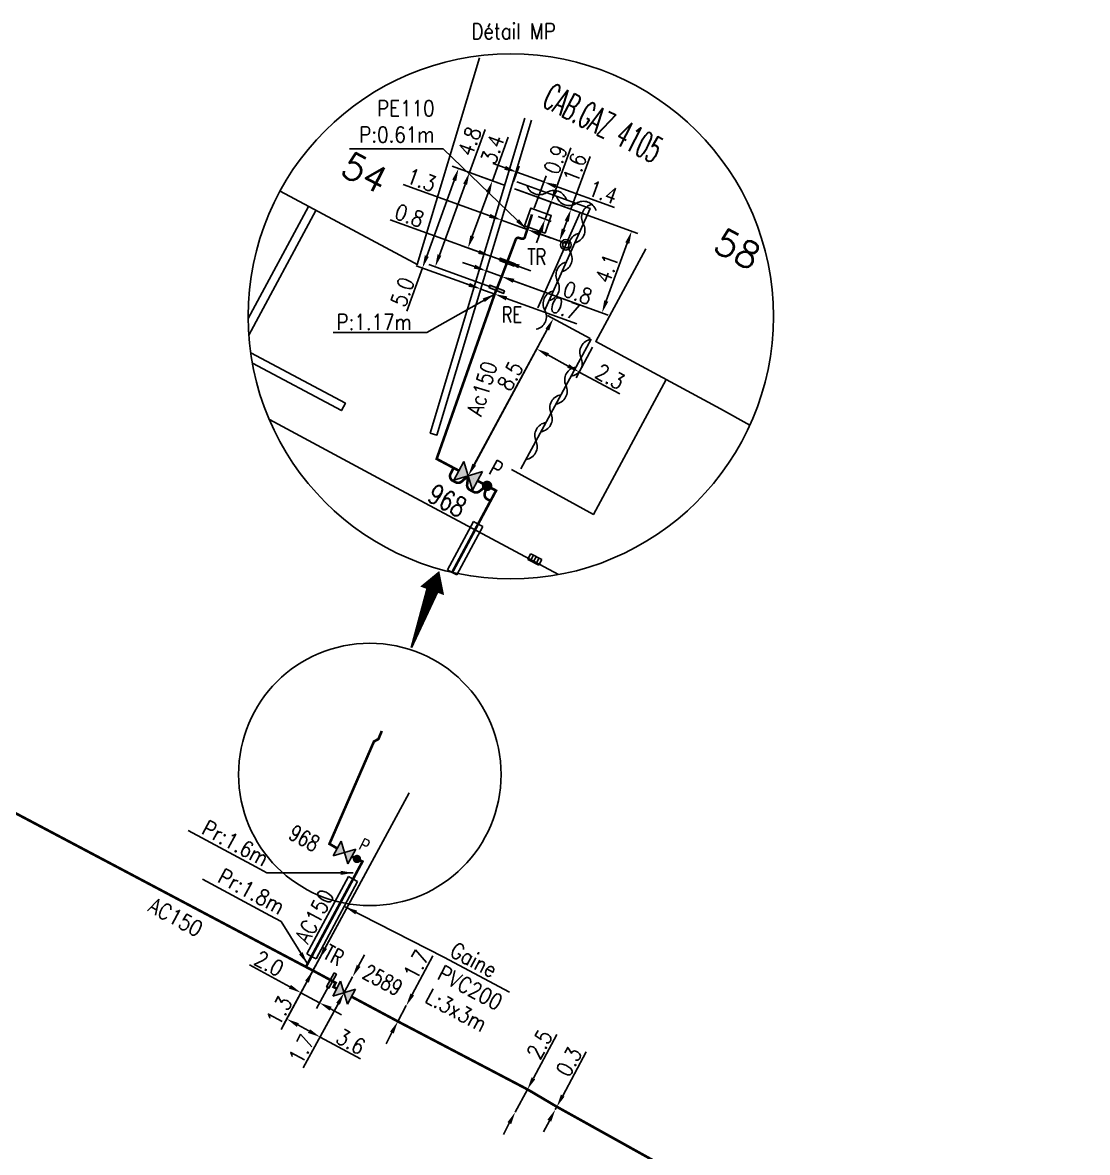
# Model space of a CAD drawing. Header units: millimetres. Extents: x 126999 to 128000, y 154000 to 155000.
# Drawn here: x 127197.6 to 127298.9, y 154190.5 to 154298 of the extents above; entities that cross this region are included whole.
import ezdxf
from ezdxf.enums import TextEntityAlignment as Align

# ---------------------------------------------------------------- set-up
doc = ezdxf.new("R2010")
doc.units = ezdxf.units.MM
doc.header["$PDMODE"] = 34
doc.layers.get('0').update_dxf_attribs({"linetype": 'CONTINUOUS'})
doc.layers.get('DEFPOINTS').update_dxf_attribs({"linetype": 'CONTINUOUS'})
for name, color, linetype in [('G_120', 4, 'CONTINUOUS'), ('G_300', 7, 'CONTINUOUS'), ('G_340', 7, 'CONTINUOUS'), ('G_400', 7, 'CONTINUOUS'), ('P_100', 32, 'CONTINUOUS')]:
    doc.layers.add(name, color=color, linetype=linetype)
doc.styles.add('G_ROMANS', font='ROMANS.SHX', dxfattribs={"width": 0.75})
doc.styles.get("Standard").update_dxf_attribs({"font": 'romans.shx', "width": 0.85})
doc.linetypes.add('G_TYPB_AP', pattern='A,5,-0.3,["o",Standard,S=1.5,R=0,X=0,Y=-0.5],-1.65', length=6.95)
doc.linetypes.add('G_TYPB_PE', pattern='A,5,-0.3,["o",Standard,S=1.5,R=0,X=0,Y=-0.5],-1.65', length=6.95)
doc.linetypes.add('P_IMP', pattern='A,5,-0.3,["||",Standard,S=1,R=0,X=0.35,Y=-0.5],-1.75', length=7.05)
doc.dimstyles.new('Copy of STANDARD', dxfattribs={"dimtxt": 1.5, "dimasz": 1.2, "dimexe": 0.625, "dimexo": 0.625, "dimgap": 0.25, "dimtad": 1, "dimdec": 1, "dimlfac": 0.5, "dimzin": 0, "dimdsep": 46, "dimtxsty": 'Standard', "dimcen": -0.5, "dimadec": 0, "dimazin": 0, "dimtfac": 1, "dimtdec": 1, "dimtmove": 0, "dimatfit": 3, "dimfxl": 1, "dimtolj": 1, "dimtzin": 0, "dimarcsym": 0})
doc.dimstyles.get("Standard").update_dxf_attribs({"dimtxt": 1.5, "dimasz": 1.2, "dimexe": 0.625, "dimexo": 0.625, "dimgap": 0.25, "dimtad": 1, "dimdec": 1, "dimzin": 0, "dimdsep": 46, "dimtxsty": 'Standard', "dimcen": -0.5, "dimadec": 0, "dimazin": 0, "dimtfac": 1, "dimtdec": 1, "dimtmove": 0, "dimatfit": 3, "dimfxl": 1, "dimtolj": 1, "dimtzin": 0, "dimarcsym": 0})

# ---------------------------------------------------------------- blocks, each defined once
blk = doc.blocks.new('*D149')
at = {"layer": 'DEFPOINTS', "color": 0, "linetype": 'Continuous', "transparency": 16777216}
for p in [(127248.24, 154194.54), (127248.24, 154194.54), (127248.38, 154194.81)]:
    blk.add_point(p, dxfattribs=at)
at = {"layer": 'G_120', "color": 0, "linetype": 'Continuous', "lineweight": -2, "transparency": 16777216}
for p, q in [((127248.94, 154195.86), (127251.17, 154200.02)), ((127248.24, 154194.54), (127248.38, 154194.81)), ((127247.67, 154193.48), (127247.1, 154192.42))]:
    blk.add_line(p, q, dxfattribs=at)
at = {"layer": 'G_120', "color": 0, "linetype": 'Continuous', "transparency": 16777216}
for points in [[(127248.77, 154195.96), (127249.12, 154195.77), (127248.38, 154194.81)], [(127247.49, 154193.58), (127247.85, 154193.39), (127248.24, 154194.54)]]:
    blk.add_solid(points, dxfattribs=at)
at = {"layer": 'G_120', "color": 0, "linetype": 'Continuous', "transparency": 16777216, "insert": (127249.54, 154199.09), "char_height": 1.5, "attachment_point": 5, "rotation": 61.8508}
blk.add_mtext('\\A1;0.3', dxfattribs=at)
blk = doc.blocks.new('*D150')
at = {"layer": 'DEFPOINTS', "color": 0, "linetype": 'Continuous', "transparency": 16777216}
for p in [(127245.59, 154196.46), (127244.43, 154194.3), (127244.43, 154194.3)]:
    blk.add_point(p, dxfattribs=at)
at = {"layer": 'G_120', "color": 0, "linetype": 'Continuous', "lineweight": -2, "transparency": 16777216}
for p, q in [((127246.15, 154197.52), (127248.37, 154201.67)), ((127244.43, 154194.3), (127245.59, 154196.46)), ((127243.86, 154193.24), (127243.3, 154192.18))]:
    blk.add_line(p, q, dxfattribs=at)
at = {"layer": 'G_120', "color": 0, "linetype": 'Continuous', "transparency": 16777216}
for points in [[(127245.98, 154197.61), (127246.33, 154197.42), (127245.59, 154196.46)], [(127243.69, 154193.34), (127244.04, 154193.15), (127244.43, 154194.3)]]:
    blk.add_solid(points, dxfattribs=at)
at = {"layer": 'G_120', "color": 0, "linetype": 'Continuous', "transparency": 16777216, "insert": (127246.74, 154200.74), "char_height": 1.5, "attachment_point": 5, "rotation": 61.8508}
blk.add_mtext('\\A1;2.5', dxfattribs=at)
blk = doc.blocks.new('*D154')
at = {"layer": 'DEFPOINTS', "color": 0, "linetype": 'Continuous', "transparency": 16777216}
for p in [(127234.06, 154204.43), (127234.06, 154204.43), (127233.26, 154202.93)]:
    blk.add_point(p, dxfattribs=at)
at = {"layer": 'G_120', "color": 0, "linetype": 'Continuous', "lineweight": -2, "transparency": 16777216}
for p, q in [((127234.63, 154205.49), (127236.6, 154209.18)), ((127233.26, 154202.93), (127234.06, 154204.43)), ((127232.69, 154201.87), (127232.13, 154200.81))]:
    blk.add_line(p, q, dxfattribs=at)
at = {"layer": 'G_120', "color": 0, "linetype": 'Continuous', "transparency": 16777216}
for points in [[(127234.45, 154205.58), (127234.8, 154205.39), (127234.06, 154204.43)], [(127232.52, 154201.97), (127232.87, 154201.78), (127233.26, 154202.93)]]:
    blk.add_solid(points, dxfattribs=at)
at = {"layer": 'G_120', "color": 0, "linetype": 'Continuous', "transparency": 16777216, "insert": (127235.02, 154208.33), "char_height": 1.5, "attachment_point": 5, "rotation": 61.8508}
blk.add_mtext('\\A1;1.7', dxfattribs=at)
blk = doc.blocks.new('*D155')
at = {"layer": 'DEFPOINTS', "color": 0, "linetype": 'Continuous', "transparency": 16777216}
for p in [(127234.63, 154225.25), (127226.94, 154206.82), (127224.04, 154205.66)]:
    blk.add_point(p, dxfattribs=at)
at = {"layer": 'G_340', "color": 0, "linetype": 'Continuous', "lineweight": -2, "transparency": 16777216}
for p, q in [((127234.34, 154224.7), (127223.75, 154205.11)), ((127222.99, 154206.23), (127219.14, 154208.31)), ((127226.65, 154206.27), (127225.51, 154204.16)), ((127225.8, 154204.71), (127224.04, 154205.66)), ((127226.86, 154204.14), (127227.91, 154203.57))]:
    blk.add_line(p, q, dxfattribs=at)
at = {"layer": 'G_340', "color": 0, "linetype": 'Continuous', "transparency": 16777216}
for points in [[(127223.08, 154206.41), (127222.89, 154206.06), (127224.04, 154205.66)], [(127226.95, 154204.32), (127226.76, 154203.96), (127225.8, 154204.71)]]:
    blk.add_solid(points, dxfattribs=at)
at = {"layer": 'G_340', "color": 0, "linetype": 'Continuous', "transparency": 16777216, "insert": (127221.01, 154208.44), "char_height": 1.5, "attachment_point": 5, "rotation": 331.5967}
blk.add_mtext('\\A1;2.0', dxfattribs=at)
blk = doc.blocks.new('t310o')
at = {"color": 0, "linetype": 'Continuous'}
for centre, start, end in [((-0.5, 0.375), 216.8699, 323.1304), ((0.5, -0.375), 36.8699, 143.1303)]:
    blk.add_arc(centre, 0.625, start, end, dxfattribs=at)
blk = doc.blocks.new('t322o')
at = {"color": 0, "linetype": 'Continuous'}
for radius in [0.25, 0.15]:
    blk.add_circle((0, 0), radius, dxfattribs=at)
blk = doc.blocks.new('T400')
for p, q in [((-0.15, 0.3), (0.15, 0.3)), ((-0.15, -0.25), (-0.15, 0.3)), ((-0.15, 0.15), (0.15, 0.15)), ((-0.15, 0), (0.15, 0)), ((0.15, 0.3), (0.15, -0.25)), ((-0.15, -0.15), (0.15, -0.15)), ((-0.15, -0.25), (-0.15, -0.3)), ((-0.15, -0.3), (0.15, -0.3)), ((0.15, -0.3), (0.15, -0.25))]:
    blk.add_line(p, q)
blk = doc.blocks.new('*D241')
at = {"layer": 'DEFPOINTS', "color": 0, "linetype": 'Continuous', "transparency": 16777216}
for p in [(127244.59, 154283.77), (127244.05, 154282.3), (127246.02, 154279.75)]:
    blk.add_point(p, dxfattribs=at)
at = {"layer": 'G_120', "color": 0, "linetype": 'Continuous', "lineweight": -2, "transparency": 16777216}
for p, q in [((127243.46, 154284.18), (127242.33, 154284.59)), ((127244.27, 154282.88), (127244.8, 154284.36)), ((127244.59, 154283.77), (127247.15, 154282.84)), ((127246.24, 154280.34), (127247.36, 154283.43)), ((127248.27, 154282.44), (127253.87, 154280.41))]:
    blk.add_line(p, q, dxfattribs=at)
at = {"layer": 'G_120', "color": 0, "linetype": 'Continuous', "transparency": 16777216}
for points in [[(127243.53, 154284.37), (127243.39, 154283.99), (127244.59, 154283.77)], [(127248.34, 154282.62), (127248.21, 154282.25), (127247.15, 154282.84)]]:
    blk.add_solid(points, dxfattribs=at)
at = {"layer": 'G_120', "color": 0, "linetype": 'Continuous', "transparency": 16777216, "insert": (127252.78, 154281.87), "char_height": 1.5, "attachment_point": 5, "rotation": 340.0652}
blk.add_mtext('\\A1;1.4', dxfattribs=at)
blk = doc.blocks.new('*D242')
at = {"layer": 'DEFPOINTS', "color": 0, "linetype": 'Continuous', "transparency": 16777216}
for p in [(127244.05, 154282.3), (127247.85, 154280.92), (127246.02, 154279.75)]:
    blk.add_point(p, dxfattribs=at)
at = {"layer": 'G_120', "color": 0, "linetype": 'Continuous', "lineweight": -2, "transparency": 16777216}
for p, q in [((127248.26, 154282.05), (127249.73, 154286.1)), ((127244.64, 154282.08), (127248.44, 154280.71)), ((127247.26, 154279.3), (127247.85, 154280.92)), ((127246.61, 154279.54), (127247.85, 154279.09)), ((127246.86, 154278.17), (127246.45, 154277.05))]:
    blk.add_line(p, q, dxfattribs=at)
at = {"layer": 'G_120', "color": 0, "linetype": 'Continuous', "transparency": 16777216}
for points in [[(127248.07, 154282.12), (127248.45, 154281.98), (127247.85, 154280.92)], [(127246.67, 154278.24), (127247.04, 154278.11), (127247.26, 154279.3)]]:
    blk.add_solid(points, dxfattribs=at)
at = {"layer": 'G_120', "color": 0, "linetype": 'Continuous', "transparency": 16777216, "insert": (127248.26, 154284.98), "char_height": 1.5, "attachment_point": 5, "rotation": 70.0652}
blk.add_mtext('\\A1;0.9', dxfattribs=at)
blk = doc.blocks.new('*D232')
at = {"layer": 'DEFPOINTS', "color": 0, "linetype": 'Continuous', "transparency": 16777216}
for p in [(127244.05, 154282.3), (127249.73, 154280.24), (127245.57, 154278.32)]:
    blk.add_point(p, dxfattribs=at)
at = {"layer": 'G_120', "color": 0, "linetype": 'Continuous', "lineweight": -2, "transparency": 16777216}
for p, q in [((127249.73, 154280.24), (127251.55, 154285.25)), ((127244.64, 154282.08), (127250.32, 154280.02)), ((127249.04, 154278.34), (127249.32, 154279.11)), ((127246.16, 154278.11), (127249.22, 154277))]:
    blk.add_line(p, q, dxfattribs=at)
at = {"layer": 'G_120', "color": 0, "linetype": 'Continuous', "transparency": 16777216}
for points in [[(127249.13, 154279.18), (127249.51, 154279.04), (127249.73, 154280.24)], [(127248.85, 154278.41), (127249.23, 154278.27), (127248.63, 154277.21)]]:
    blk.add_solid(points, dxfattribs=at)
at = {"layer": 'G_120', "color": 0, "linetype": 'Continuous', "transparency": 16777216, "insert": (127250.1, 154284.19), "char_height": 1.5, "attachment_point": 5, "rotation": 70.0652}
blk.add_mtext('\\A1;1.6', dxfattribs=at)
blk = doc.blocks.new('*D233')
at = {"layer": 'DEFPOINTS', "color": 0, "linetype": 'Continuous', "transparency": 16777216}
for p in [(127242.25, 154282.95), (127244.05, 154282.3), (127243.66, 154275.21)]:
    blk.add_point(p, dxfattribs=at)
at = {"layer": 'G_340', "color": 0, "linetype": 'Continuous', "lineweight": -2, "transparency": 16777216}
for p, q in [((127242.25, 154282.95), (127243.76, 154287.12)), ((127243.47, 154282.51), (127241.66, 154283.16)), ((127240.34, 154277.69), (127241.84, 154281.82)), ((127243.07, 154275.42), (127239.35, 154276.77))]:
    blk.add_line(p, q, dxfattribs=at)
at = {"layer": 'G_340', "color": 0, "linetype": 'Continuous', "transparency": 16777216}
for points in [[(127241.65, 154281.89), (127242.03, 154281.75), (127242.25, 154282.95)], [(127240.15, 154277.75), (127240.53, 154277.62), (127239.93, 154276.56)]]:
    blk.add_solid(points, dxfattribs=at)
at = {"layer": 'G_340', "color": 0, "linetype": 'Continuous', "transparency": 16777216, "insert": (127242.27, 154285.94), "char_height": 1.5, "attachment_point": 5, "rotation": 70.0652}
blk.add_mtext('\\A1;3.4', dxfattribs=at)
blk = doc.blocks.new('*D234')
at = {"layer": 'DEFPOINTS', "color": 0, "linetype": 'Continuous', "transparency": 16777216}
for p in [(127244.05, 154282.3), (127255.5, 154278.15), (127243.14, 154273.84)]:
    blk.add_point(p, dxfattribs=at)
at = {"layer": 'G_120', "color": 0, "linetype": 'Continuous', "lineweight": -2, "transparency": 16777216}
for p, q in [((127244.64, 154282.08), (127256.09, 154277.93)), ((127253.09, 154271.51), (127255.09, 154277.02)), ((127243.73, 154273.63), (127253.27, 154270.17))]:
    blk.add_line(p, q, dxfattribs=at)
at = {"layer": 'G_120', "color": 0, "linetype": 'Continuous', "transparency": 16777216}
for points in [[(127254.9, 154277.09), (127255.28, 154276.95), (127255.5, 154278.15)], [(127252.9, 154271.58), (127253.28, 154271.44), (127252.68, 154270.38)]]:
    blk.add_solid(points, dxfattribs=at)
at = {"layer": 'G_120', "color": 0, "linetype": 'Continuous', "transparency": 16777216, "insert": (127253.15, 154274.6), "char_height": 1.5, "attachment_point": 5, "rotation": 70.0652}
blk.add_mtext('\\A1;4.1', dxfattribs=at)
blk = doc.blocks.new('*D235')
at = {"layer": 'DEFPOINTS', "color": 0, "linetype": 'Continuous', "transparency": 16777216}
for p in [(127240.07, 154283.74), (127244.05, 154282.3), (127242.66, 154272.63)]:
    blk.add_point(p, dxfattribs=at)
at = {"layer": 'G_340', "color": 0, "linetype": 'Continuous', "lineweight": -2, "transparency": 16777216}
for p, q in [((127240.07, 154283.74), (127241.56, 154287.85)), ((127243.47, 154282.51), (127239.48, 154283.96)), ((127237.22, 154275.88), (127239.66, 154282.61)), ((127242.07, 154272.85), (127236.22, 154274.97))]:
    blk.add_line(p, q, dxfattribs=at)
at = {"layer": 'G_340', "color": 0, "linetype": 'Continuous', "transparency": 16777216}
for points in [[(127239.47, 154282.68), (127239.84, 154282.55), (127240.07, 154283.74)], [(127237.03, 154275.95), (127237.4, 154275.82), (127236.81, 154274.76)]]:
    blk.add_solid(points, dxfattribs=at)
at = {"layer": 'G_340', "color": 0, "linetype": 'Continuous', "transparency": 16777216, "insert": (127240.08, 154286.7), "char_height": 1.5, "attachment_point": 5, "rotation": 70.0652}
blk.add_mtext('\\A1;4.8', dxfattribs=at)
blk = doc.blocks.new('*D236')
at = {"layer": 'DEFPOINTS', "color": 0, "linetype": 'Continuous', "transparency": 16777216}
for p in [(127239.03, 154284.12), (127244.05, 154282.3), (127241.16, 154272.65)]:
    blk.add_point(p, dxfattribs=at)
at = {"layer": 'G_120', "color": 0, "linetype": 'Continuous', "lineweight": -2, "transparency": 16777216}
for p, q in [((127243.47, 154282.51), (127238.44, 154284.33)), ((127238.62, 154282.99), (127236.01, 154275.79)), ((127235.6, 154274.66), (127234.11, 154270.55)), ((127240.57, 154272.86), (127235.01, 154274.87))]:
    blk.add_line(p, q, dxfattribs=at)
at = {"layer": 'G_120', "color": 0, "linetype": 'Continuous', "transparency": 16777216}
for points in [[(127238.43, 154283.06), (127238.81, 154282.92), (127239.03, 154284.12)], [(127235.82, 154275.86), (127236.2, 154275.72), (127235.6, 154274.66)]]:
    blk.add_solid(points, dxfattribs=at)
at = {"layer": 'G_120', "color": 0, "linetype": 'Continuous', "transparency": 16777216, "insert": (127233.71, 154272.38), "char_height": 1.5, "attachment_point": 5, "rotation": 70.0652}
blk.add_mtext('\\A1;5.0', dxfattribs=at)
blk = doc.blocks.new('*D237')
at = {"layer": 'DEFPOINTS', "color": 0, "linetype": 'Continuous', "transparency": 16777216}
for p in [(127241.16, 154272.65), (127241.16, 154272.65), (127242.47, 154272.17)]:
    blk.add_point(p, dxfattribs=at)
at = {"layer": 'G_120', "color": 0, "linetype": 'Continuous', "lineweight": -2, "transparency": 16777216}
for p, q in [((127240.03, 154273.05), (127238.9, 154273.46)), ((127241.37, 154273.23), (127241.37, 154273.23)), ((127241.16, 154272.65), (127242.47, 154272.17)), ((127242.68, 154272.76), (127242.68, 154272.76)), ((127243.6, 154271.76), (127250.29, 154269.33))]:
    blk.add_line(p, q, dxfattribs=at)
at = {"layer": 'G_120', "color": 0, "linetype": 'Continuous', "transparency": 16777216}
for points in [[(127240.1, 154273.24), (127239.96, 154272.87), (127241.16, 154272.65)], [(127243.67, 154271.95), (127243.53, 154271.57), (127242.47, 154272.17)]]:
    blk.add_solid(points, dxfattribs=at)
at = {"layer": 'G_120', "color": 0, "linetype": 'Continuous', "transparency": 16777216, "insert": (127249.14, 154270.82), "char_height": 1.5, "attachment_point": 5, "rotation": 340.0652}
blk.add_mtext('\\A1;0.7', dxfattribs=at)
blk = doc.blocks.new('*D238')
at = {"layer": 'DEFPOINTS', "color": 0, "linetype": 'Continuous', "transparency": 16777216}
for p in [(127241.67, 154274.37), (127241.67, 154274.37), (127243.14, 154273.84)]:
    blk.add_point(p, dxfattribs=at)
at = {"layer": 'G_120', "color": 0, "linetype": 'Continuous', "lineweight": -2, "transparency": 16777216}
for p, q in [((127240.55, 154274.78), (127239.42, 154275.19)), ((127241.67, 154274.37), (127243.14, 154273.84)), ((127241.46, 154273.79), (127241.46, 154273.79)), ((127242.93, 154273.25), (127242.93, 154273.25)), ((127244.27, 154273.43), (127251.52, 154270.8))]:
    blk.add_line(p, q, dxfattribs=at)
at = {"layer": 'G_120', "color": 0, "linetype": 'Continuous', "transparency": 16777216}
for points in [[(127240.61, 154274.97), (127240.48, 154274.59), (127241.67, 154274.37)], [(127244.34, 154273.62), (127244.2, 154273.24), (127243.14, 154273.84)]]:
    blk.add_solid(points, dxfattribs=at)
at = {"layer": 'G_120', "color": 0, "linetype": 'Continuous', "transparency": 16777216, "insert": (127250.37, 154272.28), "char_height": 1.5, "attachment_point": 5, "rotation": 340.0652}
blk.add_mtext('\\A1;0.8', dxfattribs=at)
blk = doc.blocks.new('*D239')
at = {"layer": 'DEFPOINTS', "color": 0, "linetype": 'Continuous', "transparency": 16777216}
for p in [(127242.09, 154275.77), (127242.09, 154275.77), (127243.66, 154275.21)]:
    blk.add_point(p, dxfattribs=at)
at = {"layer": 'G_340', "color": 0, "linetype": 'Continuous', "lineweight": -2, "transparency": 16777216}
for p, q in [((127240.97, 154276.18), (127232.53, 154279.24)), ((127243.66, 154275.21), (127242.09, 154275.77)), ((127244.78, 154274.8), (127245.91, 154274.39))]:
    blk.add_line(p, q, dxfattribs=at)
at = {"layer": 'G_340', "color": 0, "linetype": 'Continuous', "transparency": 16777216}
for points in [[(127241.03, 154276.37), (127240.9, 154275.99), (127242.09, 154275.77)], [(127244.85, 154274.99), (127244.72, 154274.61), (127243.66, 154275.21)]]:
    blk.add_solid(points, dxfattribs=at)
at = {"layer": 'G_340', "color": 0, "linetype": 'Continuous', "transparency": 16777216, "insert": (127234.36, 154279.64), "char_height": 1.5, "attachment_point": 5, "rotation": 340.0652}
blk.add_mtext('\\A1;0.8', dxfattribs=at)
blk = doc.blocks.new('*D240')
at = {"layer": 'DEFPOINTS', "color": 0, "linetype": 'Continuous', "transparency": 16777216}
for p in [(127243.13, 154279.21), (127243.13, 154279.21), (127245.57, 154278.32)]:
    blk.add_point(p, dxfattribs=at)
at = {"layer": 'G_120', "color": 0, "linetype": 'Continuous', "lineweight": -2, "transparency": 16777216}
for p, q in [((127242, 154279.62), (127233.77, 154282.6)), ((127245.57, 154278.32), (127243.13, 154279.21)), ((127246.7, 154277.91), (127247.83, 154277.5))]:
    blk.add_line(p, q, dxfattribs=at)
at = {"layer": 'G_120', "color": 0, "linetype": 'Continuous', "transparency": 16777216}
for points in [[(127242.07, 154279.8), (127241.93, 154279.43), (127243.13, 154279.21)], [(127246.77, 154278.1), (127246.63, 154277.72), (127245.57, 154278.32)]]:
    blk.add_solid(points, dxfattribs=at)
at = {"layer": 'G_120', "color": 0, "linetype": 'Continuous', "transparency": 16777216, "insert": (127235.51, 154283.03), "char_height": 1.5, "attachment_point": 5, "rotation": 340.0652}
blk.add_mtext('\\A1;1.3', dxfattribs=at)
blk = doc.blocks.new('G_340_17')
at = {"linetype": 'Continuous'}
blk.add_hatch(color=0, dxfattribs=at).paths.add_polyline_path([(0.125, 0.75), (-0.125, 0.75), (-0.125, -0.75), (0.125, -0.75)])
at = {"color": 0, "linetype": 'Continuous'}
blk.add_lwpolyline([(-0.125, 0.75), (0.125, 0.75), (0.125, -0.75), (-0.125, -0.75)], close=True, dxfattribs=at)
at = {"color": 0, "linetype": 'Continuous', "width": 0.75}
for tag, height, flags, p in [('RE', 1.5, 8, (0, 3)), ('DEF_LEG', 1.2, 3, (0, -5)), ('DEF_COUP', 1.2, 3, (0, -7.5)), ('DEF_TYPE', 1.2, 3, (0, -10))]:
    blk.add_attdef(tag, text='', height=height, dxfattribs=dict(at, flags=flags)).set_placement(p, align=Align.MIDDLE)
blk = doc.blocks.new('G_340_16')
at = {"linetype": 'Continuous'}
blk.add_hatch(color=0, dxfattribs=at).paths.add_polyline_path([(0.125, 0.75), (-0.125, 0.75), (-0.125, -0.75), (0.125, -0.75)])
at = {"color": 0, "linetype": 'Continuous'}
blk.add_lwpolyline([(-0.125, 0.75), (0.125, 0.75), (0.125, -0.75), (-0.125, -0.75)], close=True, dxfattribs=at)
at = {"color": 0, "linetype": 'Continuous', "width": 0.75}
for tag, height, flags, p in [('TR', 1.5, 8, (0, 3)), ('DEF_LEG', 1.2, 3, (0, -5)), ('DEF_COUP', 1.2, 3, (0, -7.5)), ('DEF_TYPE', 1.2, 3, (0, -10))]:
    blk.add_attdef(tag, text='', height=height, dxfattribs=dict(at, flags=flags)).set_placement(p, align=Align.MIDDLE)
blk = doc.blocks.new('G_300_04')
h = blk.add_hatch(color=256)
h.paths.add_polyline_path([(-1, 1), (-1, -1), (0, 0)])
h.paths.add_polyline_path([(1, 1), (0, 0), (1, -1)])
at = {"flags": 128}
for points in [[(1, 1), (-1, -1)], [(1, -1), (-1, 1)], [(-1, 1), (-1, -1)], [(1, 1), (1, -1)]]:
    blk.add_lwpolyline(points, dxfattribs=at)
at = {"color": 0, "linetype": 'Continuous', "style": 'G_ROMANS', "width": 0.75}
blk.add_attdef('NUM', text='', height=1.5, dxfattribs=at).set_placement((0, 2.07), align=Align.MIDDLE)
at = {"color": 0, "linetype": 'Continuous', "style": 'G_ROMANS', "width": 0.75, "flags": 3}
for tag, p in [('DEF_LEG', (0, -2.5)), ('DEF_COUP', (0, -5)), ('DEF_TYPE', (0, -7.5))]:
    blk.add_attdef(tag, text='', height=1.2, dxfattribs=at).set_placement(p, align=Align.MIDDLE)
blk = doc.blocks.new('G_300_12')
at = {"color": 0, "linetype": 'Continuous', "const_width": 0.497, "flags": 128}
blk.add_lwpolyline([(-0.21, 0, 1), (0.29, 0, 1)], format="xyb", close=True, dxfattribs=at)
at = {"color": 0, "linetype": 'Continuous', "style": 'G_ROMANS', "width": 0.75}
blk.add_text('P', height=1.5, dxfattribs=at).set_placement((0.04, 1.85), align=Align.MIDDLE)
at = {"color": 0, "linetype": 'Continuous', "style": 'G_ROMANS', "width": 0.75, "flags": 3}
for tag, p in [('DEF_LEG', (0, -10)), ('DEF_COUP', (0, -12.5)), ('DEF_TYPE', (0, -15))]:
    blk.add_attdef(tag, text='', height=1.2, dxfattribs=at).set_placement(p, align=Align.MIDDLE)
blk = doc.blocks.new('*D284')
at = {"layer": 'DEFPOINTS', "color": 0, "linetype": 'Continuous', "transparency": 16777216}
for p in [(127252.09, 154267.65), (127250.52, 154264.75), (127239.95, 154254.87)]:
    blk.add_point(p, dxfattribs=at)
at = {"layer": 'G_300', "color": 0, "linetype": 'Continuous', "lineweight": -2, "transparency": 16777216}
for p, q in [((127240.25, 154255.42), (127246.77, 154267.49)), ((127251.79, 154267.1), (127250.23, 154264.2)), ((127247.53, 154266.37), (127249.47, 154265.32)), ((127250.52, 154264.75), (127254.37, 154262.67))]:
    blk.add_line(p, q, dxfattribs=at)
at = {"layer": 'G_300', "color": 0, "linetype": 'Continuous', "transparency": 16777216}
for points in [[(127247.63, 154266.55), (127247.44, 154266.19), (127246.48, 154266.94)], [(127249.56, 154265.5), (127249.37, 154265.15), (127250.52, 154264.75)]]:
    blk.add_solid(points, dxfattribs=at)
at = {"layer": 'G_300', "color": 0, "linetype": 'Continuous', "transparency": 16777216, "insert": (127253.45, 154264.31), "char_height": 1.5, "attachment_point": 5, "rotation": 331.5967}
blk.add_mtext('\\A1;2.3', dxfattribs=at)
blk = doc.blocks.new('*D285')
at = {"layer": 'DEFPOINTS', "color": 0, "linetype": 'Continuous', "transparency": 16777216}
for p in [(127248.05, 154269.84), (127252.09, 154267.65), (127239.95, 154254.87)]:
    blk.add_point(p, dxfattribs=at)
at = {"layer": 'G_300', "color": 0, "linetype": 'Continuous', "lineweight": -2, "transparency": 16777216}
for p, q in [((127251.54, 154267.95), (127247.5, 154270.14)), ((127240.52, 154255.93), (127247.47, 154268.79)), ((127240.5, 154254.58), (127240.5, 154254.58))]:
    blk.add_line(p, q, dxfattribs=at)
at = {"layer": 'G_300', "color": 0, "linetype": 'Continuous', "transparency": 16777216}
for points in [[(127247.3, 154268.88), (127247.65, 154268.69), (127248.05, 154269.84)], [(127240.35, 154256.02), (127240.7, 154255.83), (127239.95, 154254.87)]]:
    blk.add_solid(points, dxfattribs=at)
at = {"layer": 'G_300', "color": 0, "linetype": 'Continuous', "transparency": 16777216, "insert": (127243.95, 154264.37), "char_height": 1.5, "attachment_point": 5, "rotation": 61.5967}
blk.add_mtext('\\A1;8.5', dxfattribs=at)
blk = doc.blocks.new('*D286')
at = {"layer": 'DEFPOINTS', "color": 0, "linetype": 'Continuous', "transparency": 16777216}
for p in [(127225.78, 154208.87), (127225.78, 154208.87), (127225.18, 154207.77)]:
    blk.add_point(p, dxfattribs=at)
at = {"layer": 'G_120', "color": 0, "linetype": 'Continuous', "lineweight": -2, "transparency": 16777216}
for p, q in [((127226.35, 154209.93), (127226.92, 154210.98)), ((127225.78, 154208.87), (127225.18, 154207.77)), ((127225.23, 154209.17), (127225.23, 154209.17)), ((127224.63, 154208.07), (127224.63, 154208.07)), ((127224.61, 154206.71), (127222.14, 154202.15))]:
    blk.add_line(p, q, dxfattribs=at)
at = {"layer": 'G_120', "color": 0, "linetype": 'Continuous', "transparency": 16777216}
for points in [[(127226.17, 154210.02), (127226.52, 154209.83), (127225.78, 154208.87)], [(127224.44, 154206.81), (127224.79, 154206.62), (127225.18, 154207.77)]]:
    blk.add_solid(points, dxfattribs=at)
at = {"layer": 'G_120', "color": 0, "linetype": 'Continuous', "transparency": 16777216, "insert": (127221.97, 154203.94), "char_height": 1.5, "attachment_point": 5, "rotation": 61.5967}
blk.add_mtext('\\A1;1.3', dxfattribs=at)
blk = doc.blocks.new('*D287')
at = {"layer": 'DEFPOINTS', "color": 0, "linetype": 'Continuous', "transparency": 16777216}
for p in [(127234.63, 154225.25), (127228.14, 154205.67), (127222.69, 154203.16)]:
    blk.add_point(p, dxfattribs=at)
at = {"layer": 'G_300', "color": 0, "linetype": 'Continuous', "lineweight": -2, "transparency": 16777216}
for p, q in [((127234.34, 154224.7), (127222.39, 154202.61)), ((127227.85, 154205.12), (127225.56, 154200.9)), ((127223.74, 154202.59), (127224.8, 154202.02)), ((127225.86, 154201.44), (127229.7, 154199.37))]:
    blk.add_line(p, q, dxfattribs=at)
at = {"layer": 'G_300', "color": 0, "linetype": 'Continuous', "transparency": 16777216}
for points in [[(127223.84, 154202.76), (127223.65, 154202.41), (127222.69, 154203.16)], [(127224.9, 154202.19), (127224.7, 154201.84), (127225.86, 154201.44)]]:
    blk.add_solid(points, dxfattribs=at)
at = {"layer": 'G_300', "color": 0, "linetype": 'Continuous', "transparency": 16777216, "insert": (127228.78, 154201), "char_height": 1.5, "attachment_point": 5, "rotation": 331.5967}
blk.add_mtext('\\A1;3.6', dxfattribs=at)
blk = doc.blocks.new('*D288')
at = {"layer": 'DEFPOINTS', "color": 0, "linetype": 'Continuous', "transparency": 16777216}
for p in [(127228.95, 154207.17), (127228.95, 154207.17), (127228.14, 154205.67)]:
    blk.add_point(p, dxfattribs=at)
at = {"layer": 'G_300', "color": 0, "linetype": 'Continuous', "lineweight": -2, "transparency": 16777216}
for p, q in [((127229.52, 154208.22), (127230.09, 154209.28)), ((127228.95, 154207.17), (127228.14, 154205.67)), ((127227.57, 154204.62), (127224.26, 154198.5))]:
    blk.add_line(p, q, dxfattribs=at)
at = {"layer": 'G_300', "color": 0, "linetype": 'Continuous', "transparency": 16777216}
for points in [[(127229.35, 154208.32), (127229.7, 154208.13), (127228.95, 154207.17)], [(127227.4, 154204.71), (127227.75, 154204.52), (127228.14, 154205.67)]]:
    blk.add_solid(points, dxfattribs=at)
at = {"layer": 'G_300', "color": 0, "linetype": 'Continuous', "transparency": 16777216, "insert": (127224.09, 154200.29), "char_height": 1.5, "attachment_point": 5, "rotation": 61.5967}
blk.add_mtext('\\A1;1.7', dxfattribs=at)

msp = doc.modelspace()

# ---------------------------------------------------------------- linework, layer by layer
at = {"layer": 'G_120', "linetype": 'G_TYPB_AP', "flags": 128}
for points in [[(127054.33, 154295.71, 0.25, 0.25, 0), (127054.33, 154295.71, 0.25, 0.25, 0), (127061.95, 154293.18, 0.25, 0.25, 0), (127066.2, 154291.51, 0.25, 0.25, 0), (127072.98, 154288.2, 0.25, 0.25, 0), (127083.77, 154282.73, 0.25, 0.25, 0), (127094.62, 154277.36, 0.25, 0.25, 0), (127105.33, 154271.74, 0.25, 0.25, 0), (127115.95, 154265.94, 0.25, 0.25, 0), (127126.59, 154260.17, 0.25, 0.25, 0), (127137.28, 154254.49, 0.25, 0.25, 0), (127147.96, 154248.81, 0.25, 0.25, 0), (127158.66, 154243.15, 0.25, 0.25, 0), (127177.43, 154233.14, 0.25, 0.25, 0), (127191.05, 154225.84, 0.25, 0.25, 0), (127224.51, 154208.12, 0.25, 0.25, 0), (127225.18, 154207.77, 0.25, 0.25, 0), (127226.94, 154206.82, 0, 0, 0)], [(127231.73, 154230.58, 0.25, 0.25, 0), (127231.41, 154229.81, 0.25, 0.25, 0), (127230.98, 154229.57, 0.25, 0.25, 0), (127226.75, 154219.83, 0.25, 0.25, 0), (127227.46, 154219.42, 0, 0, 0)]]:
    msp.add_lwpolyline(points, format="xyseb", dxfattribs=at)
at = {"layer": 'G_120', "linetype": 'G_TYPB_PE', "flags": 128}
msp.add_lwpolyline([(127228.85, 154205.29, 0.25, 0.25, 0), (127233.26, 154202.93, 0.25, 0.25, 0), (127245.59, 154196.46, 0.25, 0.25, 0), (127248.38, 154194.81, 0.25, 0.25, 0), (127267.63, 154184.09, 0.25, 0.25, 0), (127283.22, 154176.32, 0.25, 0.25, 0), (127293.43, 154170.75, 0.25, 0.25, 0), (127295.96, 154169.32, 0.25, 0.25, 0), (127302.59, 154166, 0.25, 0.25, 0), (127304.91, 154165.13, 0.25, 0.25, -0.052441), (127306.41, 154164.94, 0.25, 0.25, -0.039738), (127307.49, 154164.59, 0.25, 0.25, 0.268423), (127308.41, 154162.61, 0.25, 0.25, 0), (127317.32, 154159.35, 0.25, 0.25, 0), (127318.9, 154158.57, 0.25, 0.25, 0), (127320.23, 154157.91, 0.25, 0.25, 0), (127320.23, 154157.91, 0.25, 0.25, 0), (127336.43, 154149.1, 0.25, 0.25, 0), (127337.51, 154148.6, 0.25, 0.25, 0), (127351.3, 154141.17, 0.25, 0.25, 0), (127354.31, 154139.95, 0.25, 0.25, 0), (127360.98, 154136.34, 0.25, 0.25, 0), (127380.15, 154127.42, 0.25, 0.25, 0), (127382.12, 154127.06, 0.25, 0.25, 0.131527), (127394.26, 154126.33, 0.25, 0.25, 0), (127394.26, 154126.33, 0.25, 0.25, 0), (127398.52, 154127.24, 0.25, 0.25, 0), (127400.91, 154127.68, 0.25, 0.25, 0), (127403.56, 154128.6, 0.25, 0.25, 0), (127407.07, 154129.43, 0.25, 0.25, 0), (127411.34, 154131.46, 0.25, 0.25, 0), (127421.57, 154134.19, 0.25, 0.25, 0), (127428.58, 154135.7, 0.25, 0.25, 0), (127466.03, 154146.86, 0.25, 0.25, 0), (127466.62, 154147.21, 0.25, 0.25, 0), (127508.45, 154160.32, 0.25, 0.25, 0), (127508.98, 154160.67, 0.25, 0.25, 0.031917), (127535.78, 154169.49, 0.25, 0.25, 0), (127535.78, 154169.49, 0.25, 0.25, 0), (127537.19, 154169.85, 0.25, 0.25, 0), (127542.53, 154172.41, 0.25, 0.25, 0), (127550.75, 154176.7, 0.25, 0.25, 0), (127555.5, 154179.45, 0.25, 0.25, 0), (127559.86, 154182.5, 0.25, 0.25, 0), (127563.94, 154185.7, 0.25, 0.25, 0), (127567.99, 154189, 0.25, 0.25, 0), (127571.72, 154192.55, 0.25, 0.25, 0), (127571.91, 154193.02, 0.25, 0.25, 0), (127579.99, 154200.58, 0.25, 0.25, 0), (127580.32, 154200.84, 0.25, 0.25, 0), (127587.2, 154207.67, 0.25, 0.25, 0), (127591.03, 154211.1, 0.25, 0.25, 0), (127597.79, 154217.47, 0.25, 0.25, 0), (127601.81, 154221.04, 0.25, 0.25, 0), (127602.75, 154222.1, 0.25, 0.25, 0), (127617.16, 154235.47, 0.25, 0.25, 0), (127618.65, 154237.06, 0.25, 0.25, 0), (127620.48, 154235.38, 0.25, 0.25, 0), (127621.79, 154236.64, 0.25, 0.25, 0), (127632.27, 154246.52, 0.25, 0.25, 0), (127642.21, 154255.93, 0.25, 0.25, 0), (127648.82, 154262.05, 0.25, 0.25, 0), (127660.62, 154273.53, 0.25, 0.25, 0), (127671.6, 154284.3, 0.25, 0.25, 0), (127676.57, 154289.13, 0.25, 0.25, 0), (127684.47, 154296.06, 0, 0, 0)], format="xyseb", dxfattribs=at)
at = {"layer": 'G_120', "color": 7}
for points in [[(127241.04, 154294.65), (127235.09, 154274.97), (127234.81, 154275.13), (127222.05, 154281.97)], [(127224.75, 154280.52), (127219.02, 154269.84)], [(127219.08, 154268.26), (127225.45, 154280.14)], [(127266.75, 154259.7), (127263.97, 154261.23), (127252.09, 154267.65), (127256.85, 154276.46)], [(127219.42, 154265.58), (127227.89, 154261.07), (127228.27, 154261.78), (127219.26, 154266.57)], [(127258.79, 154264.03), (127251.86, 154251.2), (127244.08, 154255.48)]]:
    msp.add_lwpolyline(points, dxfattribs=at)
at = {"layer": 'G_120', "color": 7, "flags": 128}
for points in [[(127245.33, 154288.91), (127236.34, 154258.93), (127236.34, 154258.93), (127236.98, 154258.74), (127245.98, 154288.71)], [(127244.59, 154282.85), (127251.55, 154280.32), (127247.2, 154270.57)], [(127244.35, 154282.19), (127250.6, 154279.92), (127246.56, 154270.85)], [(127244.97, 154255.54), (127251.65, 154267.89)], [(127221.03, 154260.22), (127231.78, 154254.44), (127248.53, 154245.47)]]:
    msp.add_lwpolyline(points, dxfattribs=at)
at = {"layer": 'G_120', "linetype": 'G_TYPB_PE', "const_width": 0.25, "flags": 128}
msp.add_lwpolyline([(127243.66, 154275.21), (127244.47, 154277.36, -0.394309), (127244.77, 154277.52), (127245.03, 154277.44, 0.409721), (127245.34, 154277.6), (127245.57, 154278.32), (127246.02, 154279.75)], format="xyb", dxfattribs=at)
at = {"layer": 'G_120', "color": 7, "flags": 128}
msp.add_lwpolyline([(127245.32, 154278.67), (127247.26, 154277.98), (127247.86, 154279.66), (127245.92, 154280.35)], close=True, dxfattribs=at)
at = {"layer": 'G_120', "linetype": 'G_TYPB_AP', "const_width": 0.25, "flags": 128}
for points in [[(127243.66, 154275.21), (127243.14, 154273.84), (127242.47, 154272.17), (127236.95, 154256.48), (127239.07, 154255.35)], [(127240.83, 154254.4), (127242.6, 154253.46), (127238.43, 154245.68)], [(127228.89, 154218.63), (127229.89, 154218.15), (127224.51, 154208.12)]]:
    msp.add_lwpolyline(points, dxfattribs=at)
at = {"layer": 'G_120', "color": 7, "linetype": 'Continuous', "flags": 128}
msp.add_lwpolyline([(127234.54, 154238.5, 0.202, 1.21, 0), (127236.52, 154243.92, 1.21, 0, 0), (127237.2, 154245.82, 0, 2.42, 0), (127236.52, 154243.92, 2.42, 2.42, 0)], format="xyseb", dxfattribs=at)
at = {"layer": 'G_120', "linetype": 'G_TYPB_PE', "const_width": 0.25, "flags": 128}
msp.add_lwpolyline([(127226.94, 154206.82), (127227.34, 154206.6), (127227.13, 154206.21), (127227.44, 154206.05)], dxfattribs=at)
at = {"layer": 'G_120', "color": 7, "linetype": 'Continuous'}
for centre, radius in [((127244, 154270.04), 24.99), ((127230.59, 154226.44), 12.49)]:
    msp.add_circle(centre, radius, dxfattribs=at)
at = {"layer": 'G_400', "color": 7}
for p, q in [((127240.45, 154250.51), (127237.99, 154245.92)), ((127240.45, 154250.51), (127240.89, 154250.27)), ((127241.33, 154250.03), (127238.87, 154245.45)), ((127241.33, 154250.03), (127240.89, 154250.27)), ((127237.99, 154245.92), (127238.43, 154245.68)), ((127238.87, 154245.45), (127238.43, 154245.68))]:
    msp.add_line(p, q, dxfattribs=at)
at = {"layer": 'G_400', "color": 7, "linetype": 'CONTINUOUS'}
for p, q in [((127228.55, 154216.72), (127224.6, 154209.35)), ((127229.43, 154216.24), (127225.48, 154208.88)), ((127228.55, 154216.72), (127228.99, 154216.48)), ((127229.43, 154216.24), (127228.99, 154216.48)), ((127224.6, 154209.35), (127225.04, 154209.11)), ((127225.48, 154208.88), (127225.04, 154209.11))]:
    msp.add_line(p, q, dxfattribs=at)
at = {"layer": 'P_100', "linetype": 'P_IMP', "const_width": 0.25, "flags": 128}
for points in [[(127238.56, 154255.62), (127238.28, 154255.08, 0.414214), (127238.48, 154254.4), (127238.75, 154254.26, 0.311758), (127239.32, 154254.32), (127239.95, 154254.87)], [(127239.95, 154254.87), (127239.85, 154254.03, 0.309353), (127240.11, 154253.53), (127240.46, 154253.34, 0.293449), (127241, 154253.38), (127241.71, 154253.93)], [(127241.75, 154253.91), (127241.53, 154253.23, 0.363561), (127241.77, 154252.64), (127242.07, 154252.48)]]:
    msp.add_lwpolyline(points, format="xyb", dxfattribs=at)

# ---------------------------------------------------------------- block references
at = {"layer": 'G_120', "color": 7}
for name, p, xscale, yscale, zscale, rotation in [('t310o', (127247.41, 154281.83), 2.000000000007315, 2.000000000007315, 2.000000000007315, 340.065182919055), ('t310o', (127250.23, 154280.8), 2.000000000007315, 2.000000000007315, 2.000000000007315, 340.065182919055), ('t310o', (127250.9, 154278.87), 1.999999999987756, 1.999999999987756, 1.999999999987756, 246.0017053043007), ('t310o', (127249.68, 154276.13), 1.999999999987756, 1.999999999987756, 1.999999999987756, 246.0017053043007), ('t322o', (127249.24, 154276.86), 1.999999999987756, 1.999999999987756, 1.999999999987756, 246.0017053043007), ('t310o', (127248.46, 154273.38), 1.999999999987756, 1.999999999987756, 1.999999999987756, 246.0017053043007), ('t310o', (127247.24, 154270.64), 1.999999999987756, 1.999999999987756, 1.999999999987756, 246.0017053043007), ('t310o', (127250.68, 154266.1), 2.000000000013794, 2.000000000013794, 2.000000000013794, 61.59668845324329), ('t310o', (127249.25, 154263.46), 2.000000000013794, 2.000000000013794, 2.000000000013794, 61.59668845324329), ('t310o', (127247.83, 154260.82), 2.000000000013794, 2.000000000013794, 2.000000000013794, 61.59668845324329), ('t310o', (127246.4, 154258.18), 2.000000000013794, 2.000000000013794, 2.000000000013794, 61.59668845324329), ('T400', (127246.28, 154246.9), 1.999999999992732, 1.999999999992732, 1.999999999992732, 242.5395123552877)]:
    msp.add_blockref(name, p, dxfattribs=dict(at, xscale=xscale, yscale=yscale, zscale=zscale, rotation=rotation))
at = {"layer": 'G_300'}
ref = msp.add_blockref('G_300_04', (127239.95, 154254.87), dxfattribs=dict(at, rotation=331.8207830681326))
ref.add_attrib('NUM', '968', dxfattribs={"layer": '0', "color": 0, "linetype": 'Continuous', "height": 1.875, "rotation": 331.8208, "width": 0.75}).set_placement((127237.96, 154252.51), align=Align.MIDDLE_CENTER)
at = {"layer": 'G_300', "rotation": 331.8146855859686}
msp.add_blockref('G_300_12', (127241.71, 154253.93), dxfattribs=at)
at = {"layer": 'G_300'}
ref = msp.add_blockref('G_300_04', (127228.18, 154219.01), dxfattribs=dict(at, xscale=0.8000000000035596, yscale=0.8000000000035596, zscale=0.8000000000035596, rotation=331.8207830681325))
ref.add_attrib('NUM', '968', dxfattribs={"layer": '0', "color": 0, "linetype": 'Continuous', "height": 1.5, "rotation": 331.8208, "width": 0.75}).set_placement((127224.36, 154220.37), align=Align.MIDDLE_CENTER)
at = {"layer": 'G_300', "xscale": 0.800000000010832, "yscale": 0.800000000010832, "zscale": 0.800000000010832, "rotation": 331.8146855859687}
msp.add_blockref('G_300_12', (127229.34, 154218.41), dxfattribs=at)
at = {"layer": 'G_300'}
ref = msp.add_blockref('G_300_04', (127228.14, 154205.67), dxfattribs=dict(at, xscale=0.8, yscale=0.8, zscale=0.8, rotation=331.7061344179656))
ref.add_attrib('NUM', '2589', dxfattribs={"layer": '0', "color": 0, "linetype": 'Continuous', "height": 1.5, "rotation": 331.7061, "style": 'G_ROMANS', "width": 0.75}).set_placement((127231.82, 154206.87), align=Align.MIDDLE)
at = {"layer": 'G_340'}
ref = msp.add_blockref('G_340_16', (127243.66, 154275.21), dxfattribs=dict(at, rotation=69.36867523041157))
ref.add_attrib('TR', 'TR', dxfattribs={"layer": '0', "color": 0, "linetype": 'Continuous', "height": 1.5, "width": 0.75, "flags": 8}).set_placement((127246.48, 154275.71), align=Align.MIDDLE)
ref = msp.add_blockref('G_340_17', (127242.66, 154272.63), dxfattribs=dict(at, rotation=68.20071074079318))
ref.add_attrib('RE', 'RE', dxfattribs={"layer": '0', "color": 0, "linetype": 'Continuous', "height": 1.5, "width": 0.75, "flags": 8}).set_placement((127244.11, 154270.2), align=Align.MIDDLE)
ref = msp.add_blockref('G_340_16', (127226.94, 154206.82), dxfattribs=dict(at, rotation=331.8075602049829))
ref.add_attrib('TR', 'TR', dxfattribs={"layer": '0', "color": 0, "linetype": 'Continuous', "height": 1.5, "rotation": 331.8076, "width": 0.75, "flags": 8}).set_placement((127227.16, 154209.24), align=Align.MIDDLE)

# ---------------------------------------------------------------- texts
at = {"layer": 'G_120', "color": 7, "linetype": 'Continuous', "width": 0.85}
msp.add_text('Détail MP', height=1.5, dxfattribs=at).set_placement((127240.26, 154296.44))
at = {"layer": 'G_120', "color": 7, "linetype": 'Continuous', "width": 0.5}
msp.add_text('CAB.GAZ 4105', height=2.5, rotation=332.5846, dxfattribs=at).set_placement((127252.78, 154288.44), align=Align.MIDDLE)
at = {"layer": 'G_120', "color": 7}
msp.add_text('54', height=2.5, rotation=332.5846, dxfattribs=at).set_placement((127230.11, 154283.72), align=Align.MIDDLE)
at = {"layer": 'G_120', "color": 7, "linetype": 'Continuous'}
msp.add_text('58', height=2.5, rotation=332.5846, dxfattribs=at).set_placement((127265.57, 154276.46), align=Align.MIDDLE)
at = {"layer": 'G_120', "linetype": 'Continuous', "width": 0.85}
for s, rotation, p in [('Ac150', 72.7267, (127241.2, 154260.45)), ('AC150', 61.8163, (127224.71, 154210.19)), ('AC150', 331.8076, (127209.38, 154213.47))]:
    msp.add_text(s, height=1.5, rotation=rotation, dxfattribs=at).set_placement(p)
at = {"layer": 'G_120', "linetype": 'Continuous', "char_height": 1.5, "attachment_point": 9}
for s, insert in [('\\A1;PE110\\PP:0.61m', (127236.75, 154286.6)), ('\\A1;P:1.17m', (127234.58, 154268.76))]:
    msp.add_mtext(s, dxfattribs=dict(at, insert=insert))
for s, insert, rotation in [('\\A1;Pr:1.6m', (127220.44, 154217.64), 331.7516), ('\\A1;Pr:1.8m', (127221.97, 154213.05), 331.8076)]:
    msp.add_mtext(s, dxfattribs=dict(at, insert=insert, rotation=rotation))
at = {"layer": 'G_400', "linetype": 'Continuous', "insert": (127238.79, 154210.55), "char_height": 1.5, "attachment_point": 1, "rotation": 331.8003}
msp.add_mtext('\\A1;Gaine\\PPVC200\\PL:3x3m', dxfattribs=at)

# ---------------------------------------------------------------- dimensions: what is measured, and where the dimension line sits
at = {"layer": 'G_120', "linetype": 'Continuous'}
for base, p1, p2, angle, dimstyle, picture, middle, dimtype in [((127247.85, 154280.92), (127246.02, 154279.75), (127244.05, 154282.3), 250.0652, 'Copy of STANDARD', '*D242', (127249.2, 154284.64), 160), ((127249.73, 154280.24), (127245.57, 154278.32), (127244.05, 154282.3), 250.0652, 'Copy of STANDARD', '*D232', (127251.04, 154283.85), 160), ((127239.03, 154284.12), (127241.16, 154272.65), (127244.05, 154282.3), 250.0652, 'Copy of STANDARD', '*D236', (127234.65, 154272.04), 160), ((127243.13, 154279.21), (127245.57, 154278.32), (127243.13, 154279.21), 340.0652, 'Copy of STANDARD', '*D240', (127235.17, 154282.09), 160), ((127244.59, 154283.77), (127246.02, 154279.75), (127244.05, 154282.3), 340.0652, 'Copy of STANDARD', '*D241', (127252.44, 154280.93), 160), ((127255.5, 154278.15), (127243.14, 154273.84), (127244.05, 154282.3), 250.0652, 'Copy of STANDARD', '*D234', (127254.09, 154274.26), 160), ((127241.67, 154274.37), (127243.14, 154273.84), (127241.67, 154274.37), 340.0652, 'Copy of STANDARD', '*D238', (127250.03, 154271.34), 160), ((127241.16, 154272.65), (127242.47, 154272.17), (127241.16, 154272.65), 340.0652, 'Copy of STANDARD', '*D237', (127248.8, 154269.88), 160), ((127225.78, 154208.87), (127225.18, 154207.77), (127225.78, 154208.87), 241.5967, 'Standard', '*D286', (127222.85, 154203.46), 160), ((127234.06, 154204.43), (127233.26, 154202.93), (127234.06, 154204.43), 61.8508, 'Standard', '*D154', (127235.9, 154207.86), 161), ((127244.43, 154194.3), (127245.59, 154196.46), (127244.43, 154194.3), 241.8508, 'Standard', '*D150', (127247.63, 154200.27), 161), ((127248.24, 154194.54), (127248.38, 154194.81), (127248.24, 154194.54), 241.8508, 'Standard', '*D149', (127250.42, 154198.62), 161)]:
    dim = msp.add_linear_dim(base=base, p1=p1, p2=p2, angle=angle, dimstyle=dimstyle, dxfattribs=at)
    dim.commit()
    dim.dimension.update_dxf_attribs({"geometry": picture, "text_midpoint": middle, "dimtype": dimtype})
at = {"layer": 'G_300', "linetype": 'Continuous'}
for base, angle, text, picture, middle in [((127248.05, 154269.84), 241.5967, '8.5', '*D285', (127244.83, 154263.89)), ((127250.52, 154264.75), 151.5967, '2.3', '*D284', (127252.97, 154263.43))]:
    dim = msp.add_linear_dim(base=base, p1=(127239.95, 154254.87), p2=(127252.09, 154267.65), angle=angle, text=text, dimstyle='Standard', dxfattribs=at)
    dim.commit()
    dim.dimension.update_dxf_attribs({"geometry": picture, "text_midpoint": middle, "dimtype": 160})
for base, p2, angle, picture, middle in [((127222.69, 154203.16), (127234.63, 154225.25), 331.5967, '*D287', (127228.31, 154200.12)), ((127228.95, 154207.17), (127228.95, 154207.17), 241.5967, '*D288', (127224.97, 154199.81))]:
    dim = msp.add_linear_dim(base=base, p1=(127228.14, 154205.67), p2=p2, angle=angle, dimstyle='Standard', dxfattribs=at)
    dim.commit()
    dim.dimension.update_dxf_attribs({"geometry": picture, "text_midpoint": middle, "dimtype": 160})
at = {"layer": 'G_340', "linetype": 'Continuous'}
for base, p1, p2, angle, dimstyle, picture, middle in [((127240.07, 154283.74), (127242.66, 154272.63), (127244.05, 154282.3), 250.0652, 'Copy of STANDARD', '*D235', (127241.02, 154286.36)), ((127242.25, 154282.95), (127243.66, 154275.21), (127244.05, 154282.3), 250.0652, 'Copy of STANDARD', '*D233', (127243.21, 154285.6)), ((127242.09, 154275.77), (127243.66, 154275.21), (127242.09, 154275.77), 340.0652, 'Copy of STANDARD', '*D239', (127234.02, 154278.7)), ((127224.04, 154205.66), (127226.94, 154206.82), (127234.63, 154225.25), 151.5967, 'Standard', '*D155', (127220.54, 154207.56))]:
    dim = msp.add_linear_dim(base=base, p1=p1, p2=p2, angle=angle, dimstyle=dimstyle, dxfattribs=at)
    dim.commit()
    dim.dimension.update_dxf_attribs({"geometry": picture, "text_midpoint": middle, "dimtype": 160})

# ---------------------------------------------------------------- leaders
at = {"layer": 'G_120', "linetype": 'Continuous', "annotation_type": 0, "has_hookline": 1, "hookline_direction": 1, "text_width": 7.47}
for points in [[(127245.51, 154278.34), (127237.58, 154286.01), (127236.38, 154286.01)], [(127242.47, 154272.17), (127236.03, 154268.51), (127234.83, 154268.51)]]:
    msp.add_leader(points, dimstyle='Copy of STANDARD', dxfattribs=at)
at = {"layer": 'G_120', "linetype": 'Continuous', "annotation_type": 0, "has_hookline": 1, "hookline_direction": 1, "text_width": 7.04}
for points, horizontal_direction in [([(127229.01, 154217.07), (127220.8, 154217.09), (127219.74, 154217.65)], (0.880904, -0.473294, 0)), ([(127224.66, 154208.4), (127222.14, 154212.45), (127221.08, 154213.02)], (0.881366, -0.472434, 0))]:
    msp.add_leader(points, dimstyle='Standard', dxfattribs=dict(at, horizontal_direction=horizontal_direction))
at = {"layer": 'G_400', "linetype": 'Continuous', "annotation_type": 0, "has_hookline": 1, "hookline_direction": 0, "text_width": 6.86, "horizontal_direction": (0.881306, -0.472546, 0)}
msp.add_leader([(127228.23, 154213.84), (127237.62, 154209.06)], dimstyle='Standard', override={"dimgap": 0.25, "dimtad": 1}, dxfattribs=at)

doc.saveas('drawing.dxf')
